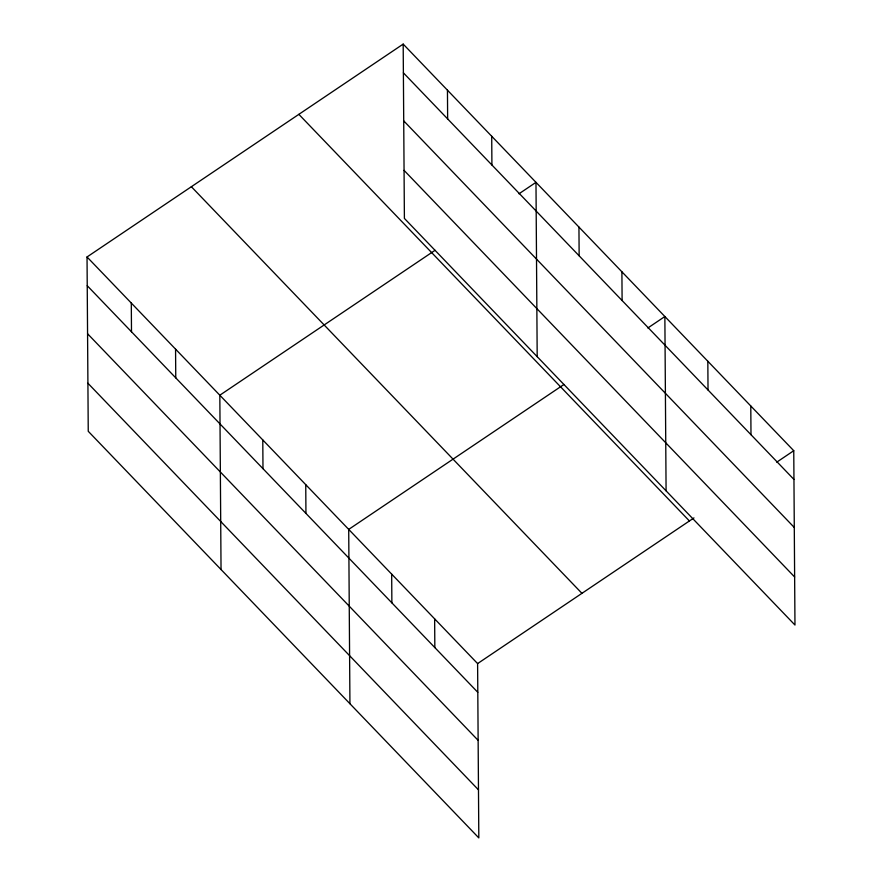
<?xml version="1.0" encoding="UTF-8"?>
<svg xmlns="http://www.w3.org/2000/svg" width="882" height="882" viewBox="0 0 882 882"><rect width="100%" height="100%" fill="white"/><g stroke="black" fill="none" stroke-linecap="round" stroke-linejoin="round"><path stroke-width="1.32" d="M87.031 256.971L477.603 663.584L478.816 837.9L88.244 431.287L87.031 256.971L403.184 44.1L793.756 450.713L794.969 625.029L404.397 218.416L403.184 44.1M435.047 250.301L219.827 395.213L221.04 569.54M518.969 193.797L535.98 182.354L537.193 356.67M563.94 384.486L348.71 529.398L349.933 703.715M647.851 327.983L664.863 316.528L666.086 490.844M477.603 663.584L693.958 517.91M776.744 462.168L793.756 450.713M403.383 72.831L793.954 479.444M403.724 120.867L794.285 527.48M404.066 170.369L794.638 576.982M298.855 114.351L689.426 520.964M191.361 186.719L581.933 593.332M87.23 285.702L477.801 692.315M87.561 333.738L478.132 740.351M87.913 383.24L478.485 789.853M750.791 405.985L750.99 434.716M707.827 361.256L708.026 389.987M621.898 271.799L622.108 300.53M578.945 227.071L579.143 255.802M491.715 136.269L491.913 164.989M447.45 90.184L447.648 118.905M434.639 618.855L434.837 647.586M391.674 574.127L391.873 602.858M305.745 484.67L305.944 513.401M262.781 439.942L262.99 468.673M175.562 349.14L175.761 377.86M131.297 303.055L131.495 331.775"/></g></svg>
